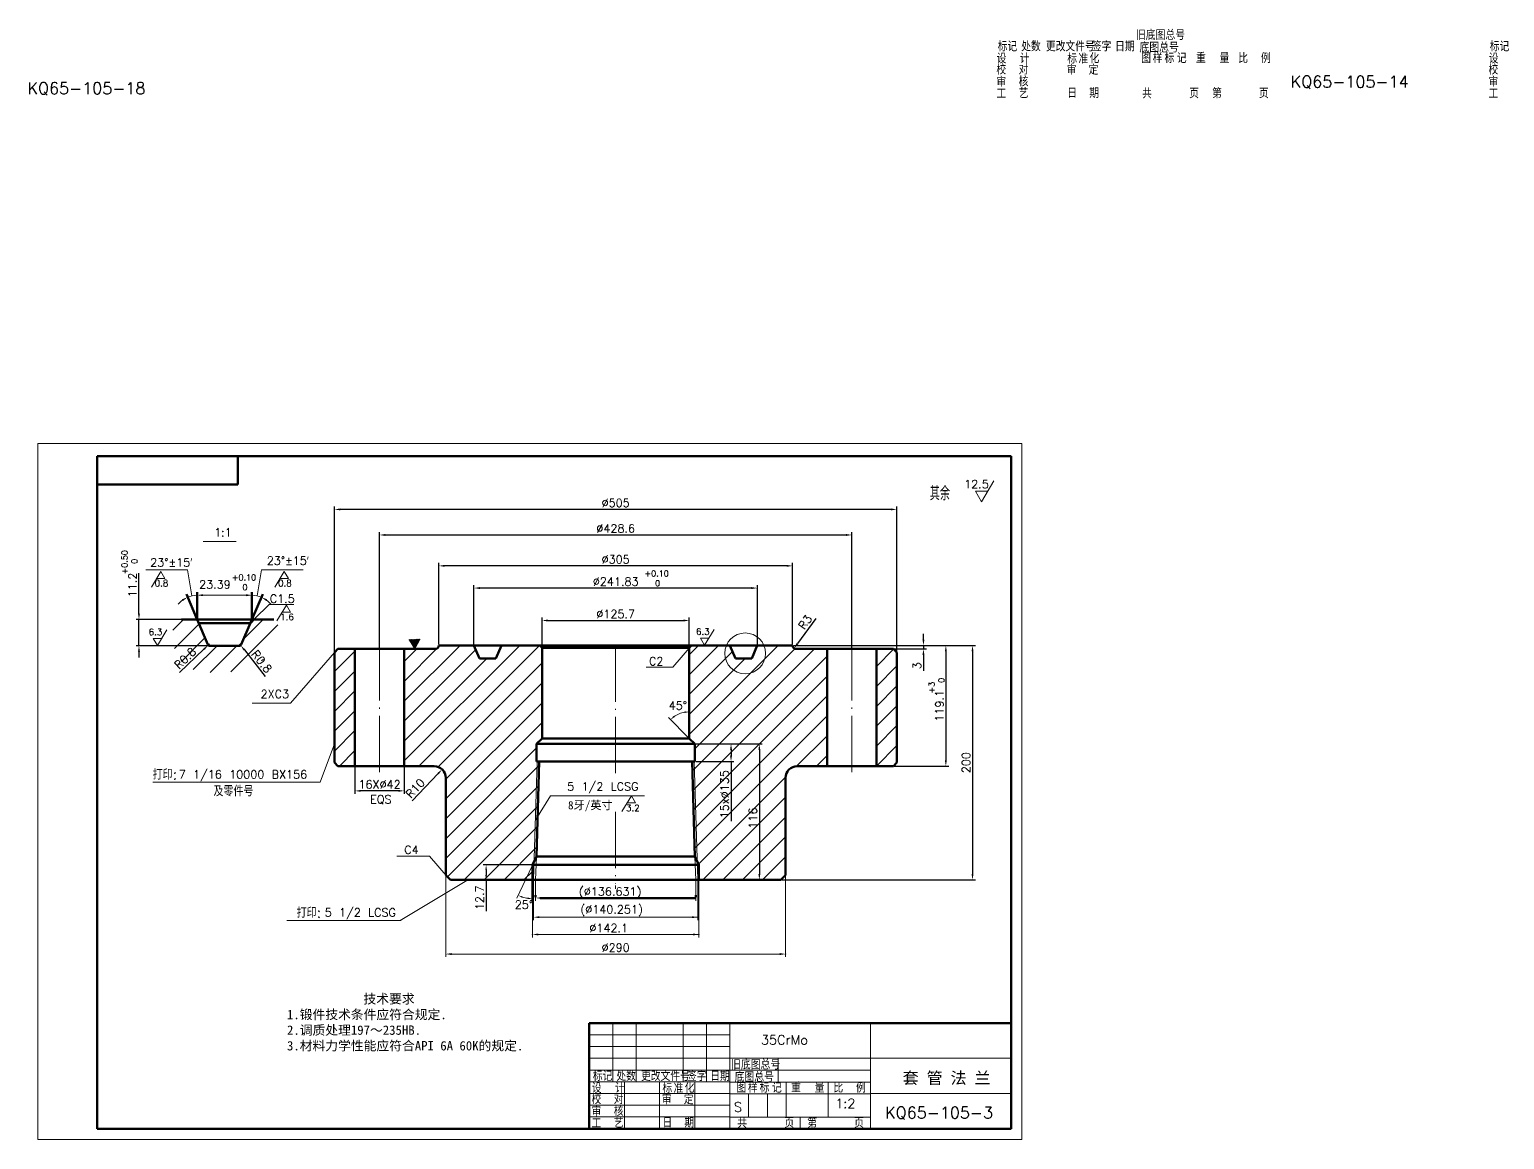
# Model space of a CAD drawing. Header units: millimetres. Extents: x 1188 to 14709, y -1491 to 2629.
# Drawn here: x 2234 to 2863, y 580 to 1053 of the extents above; entities that cross this region are included whole.
import ezdxf
from ezdxf.enums import TextEntityAlignment as Align

# ---------------------------------------------------------------- set-up
doc = ezdxf.new("R2010")
doc.units = ezdxf.units.MM
doc.linetypes.add('ACAD_ISO04W100', pattern=[30.5, 24, -3, 0.5, -3])
doc.layers.get('0').update_dxf_attribs({"lineweight": 50})
doc.layers.get('DEFPOINTS').update_dxf_attribs({"lineweight": 50})
for name, color, linetype, lineweight in [('1', 3, 'Continuous', 15), ('2', 1, 'ACAD_ISO04W100', 15), ('尺寸线', 3, 'Continuous', 15)]:
    doc.layers.add(name, color=color, linetype=linetype, lineweight=lineweight)
doc.styles.add('GB2312', font='')
doc.styles.add('HZ', font='txt', dxfattribs={"width": 0.8, "bigfont": 'hztxt'})
doc.styles.add('HZTXT', font='txt', dxfattribs={"bigfont": 'HZTXT'})
doc.styles.get("Standard").update_dxf_attribs({"font": 'txt', "bigfont": 'gbcbig.shx'})
doc.styles.get('GB2312').set_extended_font_data('FangSong_GB2312')
doc.dimstyles.get("Standard").update_dxf_attribs({"dimtxt": 0.18, "dimasz": 0.18, "dimexe": 0.18, "dimexo": 0.0625, "dimgap": 0.09, "dimtad": 0, "dimtih": 1, "dimtoh": 1, "dimdec": 4, "dimzin": 0, "dimdsep": 46, "dimtxsty": 'Standard', "dimcen": 0.09, "dimadec": 0, "dimazin": 0, "dimtfac": 1, "dimtdec": 4, "dimtofl": 0, "dimtmove": 0, "dimatfit": 3, "dimfxl": 0, "dimtolj": 1, "dimtzin": 0, "dimarcsym": 0})

# ---------------------------------------------------------------- blocks, each defined once
blk = doc.blocks.new('*U43')
at = {"layer": 'DEFPOINTS', "color": 0, "lineweight": 50}
for p in [(2517.75, 748.37), (2518.16, 690.37), (2545.32, 690.37)]:
    blk.add_point(p, dxfattribs=at)
at = {"layer": '尺寸线', "color": 3, "lineweight": -2}
for p, q in [((2518.15, 748.37), (2546.57, 748.37)), ((2545.32, 745.87), (2545.32, 692.87)), ((2518.56, 690.37), (2546.57, 690.37))]:
    blk.add_line(p, q, dxfattribs=at)
at = {"layer": '尺寸线', "color": 3, "lineweight": 50}
for points in [[(2544.9, 745.87), (2545.73, 745.87), (2545.32, 748.37)], [(2544.9, 692.87), (2545.73, 692.87), (2545.32, 690.37)]]:
    blk.add_solid(points, dxfattribs=at)
at = {"layer": '尺寸线', "color": 3, "insert": (2542.57, 716.7), "char_height": 3.5, "width": 0.000000001, "attachment_point": 5, "rotation": 90}
blk.add_mtext('\\A1;116', dxfattribs=at)
blk = doc.blocks.new('*U44')
at = {"layer": '1', "color": 3, "lineweight": -2}
for p, q in [((2625.32, 790.37), (2637.54, 790.37)), ((2636.29, 787.87), (2636.29, 692.87)), ((2554.9, 690.37), (2637.54, 690.37))]:
    blk.add_line(p, q, dxfattribs=at)
at = {"layer": '1', "color": 3}
for points in [[(2635.87, 787.87), (2636.71, 787.87), (2636.29, 790.37)], [(2635.87, 692.87), (2636.71, 692.87), (2636.29, 690.37)]]:
    blk.add_solid(points, dxfattribs=at)
at = {"layer": 'DEFPOINTS', "color": 0}
for p in [(2624.92, 790.37), (2554.5, 690.37), (2636.29, 690.37)]:
    blk.add_point(p, dxfattribs=at)
at = {"layer": '1', "color": 3, "insert": (2633.54, 740.37), "char_height": 3.5, "width": 0.000000001, "attachment_point": 5, "rotation": 90}
blk.add_mtext('\\A1;200', dxfattribs=at)
blk = doc.blocks.new('*U2')
at = {"layer": '1', "color": 3, "lineweight": -2}
for p, q in [((2448.07, 696.72), (2427.46, 696.72)), ((2428.71, 694.72), (2428.71, 692.37)), ((2448.07, 690.37), (2427.46, 690.37)), ((2428.71, 690.37), (2428.71, 677.04))]:
    blk.add_line(p, q, dxfattribs=at)
at = {"layer": '1', "color": 3}
for points in [[(2428.38, 694.72), (2429.05, 694.72), (2428.71, 696.72)], [(2428.38, 692.37), (2429.05, 692.37), (2428.71, 690.37)]]:
    blk.add_solid(points, dxfattribs=at)
at = {"layer": 'DEFPOINTS', "color": 0}
for p in [(2448.47, 696.72), (2428.71, 690.37), (2448.47, 690.37)]:
    blk.add_point(p, dxfattribs=at)
at = {"layer": '1', "color": 3, "insert": (2425.96, 682.71), "char_height": 3.5, "width": 0.000000001, "attachment_point": 5, "rotation": 90}
blk.add_mtext('\\A1;12.7', dxfattribs=at)
blk = doc.blocks.new('*U3')
at = {"layer": '1', "color": 3, "lineweight": -2}
for p, q in [((2364, 787.77), (2364, 849.69)), ((2601.5, 848.44), (2366.5, 848.44)), ((2604, 787.77), (2604, 849.69))]:
    blk.add_line(p, q, dxfattribs=at)
at = {"layer": '1', "color": 3}
for points in [[(2366.5, 848.85), (2366.5, 848.02), (2364, 848.44)], [(2601.5, 848.85), (2601.5, 848.02), (2604, 848.44)]]:
    blk.add_solid(points, dxfattribs=at)
at = {"layer": 'DEFPOINTS', "color": 0}
for p in [(2364, 848.44), (2364, 787.37), (2604, 787.37)]:
    blk.add_point(p, dxfattribs=at)
at = {"layer": '1', "color": 3, "insert": (2484, 851.19), "char_height": 3.5, "width": 0.000000001, "attachment_point": 5}
blk.add_mtext('\\A1;%%C505', dxfattribs=at)
blk = doc.blocks.new('*U4')
at = {"layer": '1', "color": 3, "lineweight": -2}
for p, q in [((2408.5, 790.77), (2408.5, 825.59)), ((2559.5, 790.77), (2559.5, 825.59)), ((2557, 824.34), (2411, 824.34))]:
    blk.add_line(p, q, dxfattribs=at)
at = {"layer": '1', "color": 3}
for points in [[(2411, 824.76), (2411, 823.93), (2408.5, 824.34)], [(2557, 824.76), (2557, 823.93), (2559.5, 824.34)]]:
    blk.add_solid(points, dxfattribs=at)
at = {"layer": 'DEFPOINTS', "color": 0}
for p in [(2408.5, 824.34), (2408.5, 790.37), (2559.5, 790.37)]:
    blk.add_point(p, dxfattribs=at)
at = {"layer": '1', "color": 3, "insert": (2484, 827.09), "char_height": 3.5, "width": 0.000000001, "attachment_point": 5}
blk.add_mtext('\\A1;%%C305', dxfattribs=at)
blk = doc.blocks.new('*U5')
at = {"layer": '1', "color": 3, "lineweight": -2}
for p, q in [((2423.54, 790.77), (2423.54, 816.12)), ((2541.96, 814.87), (2426.04, 814.87)), ((2544.46, 790.77), (2544.46, 816.12))]:
    blk.add_line(p, q, dxfattribs=at)
at = {"layer": '1', "color": 3}
for points in [[(2426.04, 815.29), (2426.04, 814.45), (2423.54, 814.87)], [(2541.96, 815.29), (2541.96, 814.45), (2544.46, 814.87)]]:
    blk.add_solid(points, dxfattribs=at)
at = {"layer": 'DEFPOINTS', "color": 0}
for p in [(2423.54, 814.87), (2423.54, 790.37), (2544.46, 790.37)]:
    blk.add_point(p, dxfattribs=at)
at = {"layer": '1', "color": 3, "insert": (2484, 817.62), "char_height": 3.5, "width": 0.000000001, "attachment_point": 5}
blk.add_mtext('\\A1;%%c241.83', dxfattribs=at)
blk = doc.blocks.new('*U6')
at = {"layer": '1', "color": 3, "lineweight": -2}
for p, q in [((2383.25, 789.27), (2383.25, 838.78)), ((2385.75, 837.53), (2582.25, 837.53)), ((2584.75, 789.27), (2584.75, 838.78))]:
    blk.add_line(p, q, dxfattribs=at)
at = {"layer": '1', "color": 3}
for points in [[(2385.75, 837.94), (2385.75, 837.11), (2383.25, 837.53)], [(2582.25, 837.94), (2582.25, 837.11), (2584.75, 837.53)]]:
    blk.add_solid(points, dxfattribs=at)
at = {"layer": 'DEFPOINTS', "color": 0}
for p in [(2584.75, 837.53), (2383.25, 788.87), (2584.75, 788.87)]:
    blk.add_point(p, dxfattribs=at)
at = {"layer": '1', "color": 3, "insert": (2484, 840.28), "char_height": 3.5, "width": 0.000000001, "attachment_point": 5}
blk.add_mtext('\\A1;%%C428.6', dxfattribs=at)
blk = doc.blocks.new('*U7')
at = {"layer": '1', "color": 3, "lineweight": -2}
for p, q in [((2280.56, 803.94), (2280.56, 821.27)), ((2299.22, 801.44), (2279.31, 801.44)), ((2280.56, 790.24), (2280.56, 801.44)), ((2310.28, 790.24), (2279.31, 790.24)), ((2280.56, 787.74), (2280.56, 785.24))]:
    blk.add_line(p, q, dxfattribs=at)
at = {"layer": '1', "color": 3}
for points in [[(2280.15, 803.94), (2280.98, 803.94), (2280.56, 801.44)], [(2280.15, 787.74), (2280.98, 787.74), (2280.56, 790.24)]]:
    blk.add_solid(points, dxfattribs=at)
at = {"layer": 'DEFPOINTS', "color": 0}
for p in [(2299.62, 801.44), (2280.56, 790.24), (2310.68, 790.24)]:
    blk.add_point(p, dxfattribs=at)
at = {"layer": '1', "color": 3, "insert": (2277.81, 816.19), "char_height": 3.5, "width": 0.000000001, "attachment_point": 5, "rotation": 90}
blk.add_mtext('\\A1;11.2', dxfattribs=at)
blk = doc.blocks.new('*U8')
at = {"layer": '1', "color": 3, "lineweight": -2}
for p, q in [((2615.35, 792.87), (2615.35, 795.37)), ((2559.9, 790.37), (2616.6, 790.37)), ((2602.9, 788.87), (2616.6, 788.87)), ((2615.35, 790.37), (2615.35, 788.87)), ((2615.35, 786.37), (2615.35, 779.54))]:
    blk.add_line(p, q, dxfattribs=at)
at = {"layer": '1', "color": 3}
for points in [[(2614.93, 792.87), (2615.77, 792.87), (2615.35, 790.37)], [(2614.93, 786.37), (2615.77, 786.37), (2615.35, 788.87)]]:
    blk.add_solid(points, dxfattribs=at)
at = {"layer": 'DEFPOINTS', "color": 0}
for p in [(2559.5, 790.37), (2602.5, 788.87), (2615.35, 788.87)]:
    blk.add_point(p, dxfattribs=at)
at = {"layer": '1', "color": 3, "insert": (2612.6, 781.71), "char_height": 3.5, "width": 0.000000001, "attachment_point": 5, "rotation": 90}
blk.add_mtext('\\A1;3', dxfattribs=at)
blk = doc.blocks.new('*U9')
at = {"layer": '1', "color": 3, "lineweight": -2}
blk.add_line((2569.43, 801.83), (2561.59, 791.18), dxfattribs=at)
at = {"layer": '1', "color": 3}
blk.add_solid([(2561.26, 791.42), (2561.93, 790.93), (2560.11, 789.16)], dxfattribs=at)
at = {"layer": 'DEFPOINTS', "color": 0}
for p in [(2560.11, 789.16), (2561, 790.37)]:
    blk.add_point(p, dxfattribs=at)
at = {"layer": '1', "color": 3, "insert": (2564.89, 800.31), "char_height": 3.5, "width": 0.000000001, "attachment_point": 5, "rotation": 53.67826}
blk.add_mtext('\\A1;R3', dxfattribs=at)
blk = doc.blocks.new('*U10')
at = {"layer": '1', "color": 3, "lineweight": -2}
blk.add_line((2397.17, 724.06), (2408.22, 735.68), dxfattribs=at)
at = {"layer": '1', "color": 3}
blk.add_solid([(2407.92, 735.97), (2408.52, 735.4), (2409.94, 737.5)], dxfattribs=at)
at = {"layer": 'DEFPOINTS', "color": 0}
for p in [(2409.94, 737.5), (2406.5, 733.87)]:
    blk.add_point(p, dxfattribs=at)
at = {"layer": '1', "color": 3, "insert": (2398.48, 729.43), "char_height": 3.5, "width": 0.000000001, "attachment_point": 5, "rotation": 46.4477}
blk.add_mtext('\\A1;R10', dxfattribs=at)
blk = doc.blocks.new('*U11')
at = {"layer": '1', "color": 3, "lineweight": -2}
for p, q in [((2372.75, 738.47), (2372.75, 727.08)), ((2393.75, 738.47), (2393.75, 727.08)), ((2391.25, 728.33), (2375.25, 728.33))]:
    blk.add_line(p, q, dxfattribs=at)
at = {"layer": '1', "color": 3}
for points in [[(2375.25, 728.75), (2375.25, 727.91), (2372.75, 728.33)], [(2391.25, 728.75), (2391.25, 727.91), (2393.75, 728.33)]]:
    blk.add_solid(points, dxfattribs=at)
at = {"layer": 'DEFPOINTS', "color": 0}
for p in [(2372.75, 738.87), (2393.75, 738.87), (2372.75, 728.33)]:
    blk.add_point(p, dxfattribs=at)
at = {"layer": '1', "color": 3, "insert": (2383.25, 731.08), "char_height": 3.5, "width": 0.000000001, "attachment_point": 5}
blk.add_mtext('\\A1;16X%%C42', dxfattribs=at)
blk = doc.blocks.new('*U13')
at = {"layer": 'DEFPOINTS', "color": 0, "lineweight": 50}
for p in [(2517.75, 748.37), (2517.75, 740.87), (2533.23, 740.87)]:
    blk.add_point(p, dxfattribs=at)
at = {"layer": '尺寸线', "color": 3, "lineweight": -2}
for p, q in [((2518.15, 748.37), (2534.48, 748.37)), ((2533.23, 745.87), (2533.23, 743.37)), ((2518.15, 740.87), (2534.48, 740.87)), ((2533.23, 740.87), (2533.23, 715.37))]:
    blk.add_line(p, q, dxfattribs=at)
at = {"layer": '尺寸线', "color": 3, "lineweight": 50}
for points in [[(2532.82, 745.87), (2533.65, 745.87), (2533.23, 748.37)], [(2532.82, 743.37), (2533.65, 743.37), (2533.23, 740.87)]]:
    blk.add_solid(points, dxfattribs=at)
at = {"layer": '尺寸线', "color": 3, "insert": (2530.48, 726.87), "char_height": 3.5, "width": 0.000000001, "attachment_point": 5, "rotation": 90}
blk.add_mtext('\\A1;15x%%c135', dxfattribs=at)
blk = doc.blocks.new('*U14')
at = {"layer": '1', "color": 3, "lineweight": -2}
for p, q in [((2308.3, 788.76), (2297.88, 778.79)), ((2310.68, 791.04), (2310.1, 790.49))]:
    blk.add_line(p, q, dxfattribs=at)
at = {"layer": '1', "color": 3}
blk.add_solid([(2308.01, 789.06), (2308.59, 788.46), (2310.1, 790.49)], dxfattribs=at)
at = {"layer": 'DEFPOINTS', "color": 0}
for p in [(2310.1, 790.49), (2310.68, 791.04)]:
    blk.add_point(p, dxfattribs=at)
at = {"layer": '1', "color": 3, "insert": (2300.29, 784.9), "char_height": 3.5, "width": 0.000000001, "attachment_point": 5, "rotation": 43.74644}
blk.add_mtext('\\A1;R0.8', dxfattribs=at)
blk = doc.blocks.new('*U15')
at = {"layer": '1', "color": 3, "lineweight": -2}
for p, q in [((2323.51, 791.04), (2324, 790.41)), ((2325.55, 788.45), (2334.49, 777.14))]:
    blk.add_line(p, q, dxfattribs=at)
at = {"layer": '1', "color": 3}
blk.add_solid([(2325.88, 788.71), (2325.23, 788.19), (2324, 790.41)], dxfattribs=at)
at = {"layer": 'DEFPOINTS', "color": 0}
for p in [(2323.51, 791.04), (2324, 790.41)]:
    blk.add_point(p, dxfattribs=at)
at = {"layer": '1', "color": 3, "insert": (2332.96, 783.52), "char_height": 3.5, "width": 0.000000001, "attachment_point": 5, "rotation": 308.3324}
blk.add_mtext('\\A1;R0.8', dxfattribs=at)
blk = doc.blocks.new('*U16')
at = {"layer": 'DEFPOINTS', "color": 0, "lineweight": 50}
for p in [(2515.42, 801.04), (2452.57, 789.37), (2515.42, 789.37)]:
    blk.add_point(p, dxfattribs=at)
at = {"layer": '尺寸线', "color": 3, "lineweight": -2}
for p, q in [((2452.57, 789.77), (2452.57, 802.29)), ((2455.07, 801.04), (2512.92, 801.04)), ((2515.42, 789.77), (2515.42, 802.29))]:
    blk.add_line(p, q, dxfattribs=at)
at = {"layer": '尺寸线', "color": 3, "lineweight": 50}
for points in [[(2455.07, 801.46), (2455.07, 800.62), (2452.57, 801.04)], [(2512.92, 801.46), (2512.92, 800.62), (2515.42, 801.04)]]:
    blk.add_solid(points, dxfattribs=at)
at = {"layer": '尺寸线', "color": 3, "insert": (2484, 803.79), "char_height": 3.5, "width": 0.000000001, "attachment_point": 5}
blk.add_mtext('\\A1;%%C125.7', dxfattribs=at)
blk = doc.blocks.new('*U17')
at = {"layer": '1', "color": 3, "lineweight": -2}
for p, q in [((2604.4, 790.37), (2626.17, 790.37)), ((2624.92, 787.87), (2624.92, 741.37)), ((2602.9, 738.87), (2626.17, 738.87))]:
    blk.add_line(p, q, dxfattribs=at)
at = {"layer": '1', "color": 3}
for points in [[(2624.51, 787.87), (2625.34, 787.87), (2624.92, 790.37)], [(2624.51, 741.37), (2625.34, 741.37), (2624.92, 738.87)]]:
    blk.add_solid(points, dxfattribs=at)
at = {"layer": 'DEFPOINTS', "color": 0}
for p in [(2604, 790.37), (2602.5, 738.87), (2624.92, 738.87)]:
    blk.add_point(p, dxfattribs=at)
at = {"layer": '1', "color": 3, "insert": (2622.17, 764.62), "char_height": 3.5, "width": 0.000000001, "attachment_point": 5, "rotation": 90}
blk.add_mtext('\\A1;119.1', dxfattribs=at)

msp = doc.modelspace()

# ---------------------------------------------------------------- hatches: boundary and pattern name
at = {"layer": '1'}
h = msp.add_hatch(dxfattribs=at)
h.set_pattern_fill('_U', color=256, scale=6, angle=45, style=0, pattern_type=0)
h.set_pattern_definition([(45, (654.8295, 641.573), (-4.24264, 4.24264), [])])
edge = h.paths.add_edge_path()
edge.add_line((2305.39894, 801.4415), (2298.78715, 801.4415))
edge.add_spline(control_points=[(2298.78715, 801.4415), (2296.4447, 801.38534), (2295.28471, 799.20102), (2295.00663, 796.32584)], knot_values=[0.189290148, 0.189290148, 0.189290148, 0.189290148, 7.405373672, 7.405373672, 7.405373672, 7.405373672], degree=3, periodic=0)
edge.add_spline(control_points=[(2295.00663, 796.32584), (2294.69387, 793.09214), (2297.23001, 780.11546), (2312.55607, 778.01237), (2328.56306, 779.98688), (2336.46853, 786.0456), (2340.37731, 799.45242), (2339.67258, 801.22431)], knot_values=[7.405373672, 7.405373672, 7.405373672, 7.405373672, 15.521268431, 33.04505548, 49.200318153, 60.737387124, 69.646636912, 69.646636912, 69.646636912, 69.646636912], degree=3, periodic=0)
edge.add_spline(control_points=[(2339.67258, 801.22431), (2339.44112, 801.80625), (2338.94994, 801.94918), (2338.11713, 801.4415)], knot_values=[69.646636912, 69.646636912, 69.646636912, 69.646636912, 72.572694409, 72.572694409, 72.572694409, 72.572694409], degree=3, periodic=0)
edge.add_line((2338.11713, 801.4415), (2329.65222, 801.4415))
edge.add_line((2329.65222, 801.4415), (2328.15222, 799.9415))
edge.add_line((2328.15222, 799.9415), (2324.24171, 790.72891))
edge.add_arc((2323.50531, 791.0415), 0.8, 270, 337, ccw=False)
edge.add_line((2323.50531, 790.2415), (2310.68256, 790.2415))
edge.add_arc((2310.68256, 791.0415), 0.8, 203, 270, ccw=False)
edge.add_line((2309.94616, 790.72891), (2305.39894, 801.4415))
h.paths.add_polyline_path([(2331.39642, 789.72747), (2338.63235, 780.57584), (2334.51412, 777.31967), (2327.27818, 786.4713)], flags=24)
h.paths.add_polyline_path([(2294.25758, 782.76036), (2302.68566, 790.82749), (2306.31587, 787.03485), (2297.88779, 778.96772)], flags=25)
h = msp.add_hatch(dxfattribs=at)
h.set_pattern_fill('_U', color=256, scale=6, angle=45, style=0, pattern_type=0)
h.set_pattern_definition([(45, (6403.293, -162.351), (-4.242641, 4.242641), [])])
h.paths.add_polyline_path([(2372.74985, 788.87184), (2365.49985, 788.87184), (2363.99985, 787.37184), (2363.99985, 740.37184), (2365.49985, 738.87184), (2372.74985, 738.87184)])
h.paths.add_polyline_path([(2452.57485, 789.37184), (2451.57485, 790.37184), (2435.23735, 790.37184), (2432.86029, 784.77184), (2425.91941, 784.77184), (2423.54235, 790.37184), (2408.49985, 790.37184, -0.414213562), (2406.99985, 788.87184), (2393.74985, 788.87184), (2393.74985, 738.87184), (2406.49985, 738.87184, -0.414213562), (2411.49985, 733.87184), (2411.49985, 692.37184), (2413.49985, 690.37184), (2448.47485, 690.37184), (2448.47485, 696.72184), (2449.18272, 698.23988), (2450.51497, 740.87184), (2450.24985, 740.87184), (2450.24985, 748.37184), (2452.57485, 750.69684)])
h.paths.add_polyline_path([(2574.24985, 788.87184), (2560.99985, 788.87184, -0.414213562), (2559.49985, 790.37184), (2547.3126, 790.37184, -0.099310448), (2547.98703, 787.0098, -1.000000172), (2530.5526, 787.0098, -0.099310448), (2531.22702, 790.37184), (2516.42485, 790.37184), (2515.42485, 789.22034), (2515.42485, 750.69684), (2517.74985, 748.37184), (2517.74985, 740.87184), (2517.48473, 740.87184), (2518.81698, 698.23988), (2519.52485, 696.72184), (2519.52485, 690.37184), (2554.49985, 690.37184), (2556.49985, 692.37184), (2556.49985, 733.87184, -0.414213562), (2561.49985, 738.87184), (2574.24985, 738.87184)])
h.paths.add_polyline_path([(2603.99985, 787.37184), (2602.49985, 788.87184), (2595.24985, 788.87184), (2595.24985, 738.87184), (2602.49985, 738.87184), (2603.99985, 740.37184)])
h.paths.add_polyline_path([(2547.98703, 787.0098, 0.099310448), (2547.3126, 790.37184), (2544.45735, 790.37184), (2542.08029, 784.77184), (2535.13941, 784.77184), (2532.76235, 790.37184), (2531.22702, 790.37184, 0.099310448), (2530.5526, 787.0098, 1.000000172)])
h.paths.add_polyline_path([(2451.41997, 740.87184), (2450.51497, 740.87184), (2449.18272, 698.23988), (2450.15273, 700.32007)], flags=17)
h.paths.add_polyline_path([(2517.48473, 740.87184), (2516.57973, 740.87184), (2517.84697, 700.32007), (2518.81698, 698.23988)], flags=16)
h.paths.add_polyline_path([(2527.85813, 715.49684), (2527.85813, 738.24684), (2533.10813, 738.24684), (2533.10813, 715.49684)], flags=24)
h.paths.add_polyline_path([(2539.94222, 712.32582), (2539.94222, 721.07582), (2545.19222, 721.07582), (2545.19222, 712.32582)], flags=24)
h = msp.add_hatch(dxfattribs=at)
h.set_pattern_fill('_U', color=256, scale=0.08, angle=196.51105578, style=0, pattern_type=0)
h.set_pattern_definition([(196.511056, (4375.66061, 726.11277), (0.0227360282, -0.076701193), [])])
h.paths.add_polyline_path([(2395.74887, 792.90555), (2398.25766, 788.81336), (2400.54721, 793.03212)])

# ---------------------------------------------------------------- linework, layer by layer
for p, q in [((2652.78688, 871.12845), (2262.78688, 871.12845)), ((2262.78688, 871.12845), (2262.78688, 584.12845)), ((2322.78688, 859.12845), (2322.78688, 871.12845)), ((2652.78688, 584.12845), (2652.78688, 871.12845)), ((2262.78688, 859.12845), (2322.78688, 859.12845)), ((2338.11713, 801.4415), (2298.78715, 801.4415)), ((2305.39894, 801.4415), (2309.94616, 790.72891)), ((2305.39894, 801.4415), (2309.94616, 790.72891)), ((2328.15222, 799.9415), (2306.03565, 799.9415)), ((2328.19703, 800.04705), (2324.24171, 790.72891)), ((2328.15222, 799.9415), (2329.91376, 801.70303)), ((2328.78894, 801.4415), (2328.19703, 800.04705)), ((2323.50531, 790.2415), (2310.68256, 790.2415)), ((2323.50531, 790.2415), (2310.68256, 790.2415)), ((2365.49985, 788.87184), (2363.99985, 787.37184)), ((2363.99985, 787.37184), (2363.99985, 740.37184)), ((2365.49985, 788.87184), (2406.99985, 788.87184)), ((2372.74985, 788.87184), (2372.74985, 738.87184)), ((2393.74985, 788.87184), (2393.74985, 738.87184)), ((2408.49985, 790.37184), (2483.99985, 790.37184)), ((2408.49985, 790.37184), (2438.24985, 790.37184)), ((2408.49985, 790.37184), (2408.49985, 790.37184)), ((2423.54235, 790.37184), (2425.91941, 784.77184)), ((2423.54235, 790.37184), (2425.91941, 784.77184)), ((2435.23735, 790.37184), (2432.86029, 784.77184)), ((2435.23735, 790.37184), (2432.86029, 784.77184)), ((2452.57485, 789.37184), (2451.57485, 790.37184)), ((2452.57485, 789.37184), (2451.57485, 790.37184)), ((2452.57485, 789.37184), (2452.57485, 750.69684)), ((2452.57485, 789.37184), (2483.99985, 789.37184)), ((2559.49985, 790.37184), (2483.99985, 790.37184)), ((2515.42485, 789.37184), (2483.99985, 789.37184)), ((2515.42485, 789.37184), (2516.42485, 790.37184)), ((2515.42485, 789.37184), (2515.42485, 750.69684)), ((2559.49985, 790.37184), (2529.74985, 790.37184)), ((2532.76235, 790.37184), (2535.13941, 784.77184)), ((2532.76235, 790.37184), (2535.13941, 784.77184)), ((2544.45735, 790.37184), (2542.08029, 784.77184)), ((2544.45735, 790.37184), (2542.08029, 784.77184)), ((2559.49985, 790.37184), (2559.49985, 790.37184)), ((2602.49985, 788.87184), (2560.99985, 788.87184)), ((2574.24985, 788.87184), (2574.24985, 738.87184)), ((2595.24985, 788.87184), (2595.24985, 738.87184)), ((2602.49985, 788.87184), (2603.99985, 787.37184)), ((2603.99985, 787.37184), (2603.99985, 740.37184)), ((2425.91941, 784.77184), (2432.86029, 784.77184)), ((2425.91941, 784.77184), (2432.86029, 784.77184)), ((2542.08029, 784.77184), (2535.13941, 784.77184)), ((2542.08029, 784.77184), (2535.13941, 784.77184)), ((2452.57485, 750.69684), (2450.24985, 748.37184)), ((2515.42485, 750.69684), (2452.57485, 750.69684)), ((2517.74985, 748.37184), (2515.42485, 750.69684)), ((2483.99985, 748.37184), (2450.24985, 748.37184)), ((2450.24985, 748.37184), (2450.24985, 740.87184)), ((2483.99985, 748.37184), (2517.74985, 748.37184)), ((2517.74985, 748.37184), (2517.74985, 740.87184)), ((2365.49985, 738.87184), (2363.99985, 740.37184)), ((2365.49985, 738.87184), (2406.49985, 738.87184)), ((2451.41997, 740.87184), (2450.15273, 700.32007)), ((2483.99985, 740.87184), (2450.24985, 740.87184)), ((2483.99985, 740.87184), (2517.74985, 740.87184)), ((2516.57973, 740.87184), (2517.84697, 700.32007)), ((2602.49985, 738.87184), (2561.49985, 738.87184)), ((2602.49985, 738.87184), (2603.99985, 740.37184)), ((2411.49985, 733.87184), (2411.49985, 692.37184)), ((2556.49985, 733.87184), (2556.49985, 692.37184)), ((2448.47485, 696.72184), (2450.15273, 700.32007)), ((2450.15273, 700.32007), (2483.99985, 700.32007)), ((2517.84697, 700.32007), (2483.99985, 700.32007)), ((2519.52485, 696.72184), (2517.84697, 700.32007)), ((2448.47485, 696.72184), (2483.99985, 696.72184)), ((2448.47485, 696.72184), (2448.47485, 690.37184)), ((2519.52485, 696.72184), (2483.99985, 696.72184)), ((2519.52485, 696.72184), (2519.52485, 690.37184)), ((2411.49985, 692.37184), (2413.49985, 690.37184)), ((2483.99985, 690.37184), (2413.49985, 690.37184)), ((2483.99985, 690.37184), (2554.49985, 690.37184)), ((2556.49985, 692.37184), (2554.49985, 690.37184)), ((2472.75509, 629.20397), (2472.75509, 584.09039)), ((2472.75509, 629.20397), (2652.79534, 629.20397)), ((2262.78688, 584.12845), (2652.78688, 584.12845))]:
    msp.add_line(p, q)
at = {"color": 3, "linetype": 'ByBlock'}
for p, q in [((2305.24264, 801.8097), (2300.81494, 812.24072)), ((2305.39894, 812.22066), (2305.39894, 813.17335)), ((2305.39894, 801.8415), (2305.39894, 813.07066)), ((2328.78894, 801.8415), (2328.78894, 813.07066)), ((2328.94523, 801.8097), (2333.37294, 812.24072)), ((2448.47485, 689.97184), (2448.47485, 681.10287)), ((2449.84185, 683.01547), (2449.84185, 683.86547)), ((2449.84185, 683.01547), (2449.84185, 683.86547)), ((2451.84185, 682.61547), (2518.15785, 682.61547)), ((2518.15785, 683.01547), (2518.15785, 683.86547))]:
    msp.add_line(p, q, dxfattribs=at)
for centre, radius, start, end in [((2310.68256, 791.0415), 0.8, 203, 270), ((2323.50531, 791.0415), 0.8, 270, 337), ((2406.99985, 790.37184), 1.5, 270, 0), ((2560.99985, 790.37184), 1.5, 180, 270), ((2406.49985, 733.87184), 5, 0, 90), ((2561.49985, 733.87184), 5, 90, 180)]:
    msp.add_arc(centre, radius, start, end)
for points in [[(2307.89894, 812.23732), (2307.89894, 811.40399), (2305.39894, 811.82066)], [(2326.28894, 812.23732), (2326.28894, 811.40399), (2328.78894, 811.82066)], [(2298.92762, 810.0729), (2299.34238, 809.35012), (2301.30335, 810.9558)], [(2335.26025, 810.0729), (2334.84549, 809.35012), (2332.88452, 810.9558)], [(2513.40329, 762.2318), (2513.46188, 761.56771), (2515.42485, 762.07552)], [(2509.12601, 759.77174), (2508.69786, 760.28275), (2507.3789, 758.74279)], [(2444.1498, 682.67092), (2444.38881, 683.29327), (2442.40226, 683.69913)], [(2446.5029, 682.82459), (2446.4565, 682.15954), (2448.47485, 682.35287)], [(2452.34185, 683.03214), (2452.34185, 682.19881), (2449.84185, 682.61547)], [(2451.84185, 682.94881), (2451.84185, 682.28214), (2449.84185, 682.61547)], [(2451.84185, 682.94881), (2451.84185, 682.28214), (2449.84185, 682.61547)], [(2515.65785, 683.03214), (2515.65785, 682.19881), (2518.15785, 682.61547)]]:
    msp.add_solid(points, dxfattribs=at)
at = {"layer": '1'}
for p, q in [((2237.37707, 876.56803), (2237.37707, 579.56803)), ((2237.37707, 876.56803), (2657.37707, 876.56803)), ((2657.37707, 579.56803), (2657.37707, 876.56803)), ((2637.54834, 856.21479), (2642.72499, 856.21041)), ((2640.13287, 851.72692), (2637.54834, 856.21479)), ((2645.31711, 860.6939), (2640.13287, 851.72692)), ((2308.02274, 834.70137), (2322.07885, 834.70137)), ((2283.51011, 822.61344), (2301.34817, 822.61344)), ((2289.88958, 821.97421), (2285.88931, 815.28634)), ((2288.18283, 818.95259), (2291.653, 818.98531)), ((2291.653, 818.98531), (2289.88958, 821.97421)), ((2301.34817, 822.61344), (2303.17771, 811.55022)), ((2332.8397, 822.61344), (2331.01016, 811.55022)), ((2350.67776, 822.61344), (2332.8397, 822.61344)), ((2342.55434, 821.97421), (2338.55407, 815.28634)), ((2340.84759, 818.95259), (2344.31776, 818.98531)), ((2344.31776, 818.98531), (2342.55434, 821.97421)), ((2305.39894, 801.4415), (2305.39894, 811.82066)), ((2329.91376, 801.70303), (2336.106, 807.89527)), ((2336.11484, 807.89527), (2346.67214, 807.89527)), ((2343.45995, 807.55624), (2339.45967, 800.86837)), ((2345.22337, 804.56734), (2343.45995, 807.55624)), ((2341.75319, 804.53462), (2345.22337, 804.56734)), ((2290.1201, 793.32101), (2286.64993, 793.28829)), ((2286.64993, 793.28829), (2288.41334, 790.29939)), ((2288.41334, 790.29939), (2292.41362, 796.98726)), ((2523.68878, 793.49703), (2520.2186, 793.46432)), ((2520.2186, 793.46432), (2521.98202, 790.47542)), ((2521.98202, 790.47542), (2525.98229, 797.16329)), ((2364.99985, 788.52334), (2345.23737, 765.76687)), ((2516.42485, 790.37184), (2508.41433, 781.14774)), ((2508.41433, 781.14774), (2497.06442, 781.14774)), ((2328.8584, 765.76687), (2345.23737, 765.76687)), ((2357.86035, 732.10234), (2363.99985, 748.33348)), ((2450.51497, 740.87184), (2448.93685, 690.37184)), ((2450.51497, 740.87184), (2448.93685, 690.37184)), ((2517.48473, 740.87184), (2519.06285, 690.37184)), ((2357.86035, 732.10234), (2286.41951, 732.10234)), ((2449.98071, 716.0796), (2456.21357, 726.2013)), ((2456.21357, 726.2013), (2496.33763, 726.2013)), ((2490.69826, 726.2013), (2486.69798, 719.51342)), ((2492.46167, 723.21239), (2490.69826, 726.2013)), ((2488.9915, 723.17968), (2492.46167, 723.21239)), ((2404.48933, 700.44444), (2390.60771, 700.44444)), ((2412.49985, 691.22034), (2404.48933, 700.44444)), ((2450.14987, 700.22844), (2449.84185, 690.37184)), ((2450.14987, 700.22844), (2449.84185, 690.37184)), ((2517.84983, 700.22844), (2518.15785, 690.37184)), ((2421.14292, 690.4914), (2391.97945, 672.96269)), ((2343.66515, 672.96269), (2392.40211, 672.96269)), ((2472.75509, 624.2606), (2532.11983, 624.2606)), ((2472.75509, 624.20397), (2532.75509, 624.20397)), ((2482.75509, 629.20397), (2482.75509, 604.20397)), ((2492.75509, 629.20397), (2492.75509, 604.20397)), ((2512.75509, 629.20397), (2512.75509, 604.20397)), ((2522.75509, 629.20397), (2522.75509, 604.20397)), ((2532.75509, 629.20397), (2532.75509, 584.09039)), ((2592.75509, 629.20397), (2592.75509, 584.09039)), ((2472.75509, 619.20397), (2532.75509, 619.20397)), ((2472.75509, 614.20397), (2592.75509, 614.20397)), ((2553.32373, 614.20397), (2553.32373, 604.09039)), ((2592.75509, 614.20397), (2652.75509, 614.20397)), ((2472.75509, 609.20397), (2592.75509, 609.20397)), ((2472.75509, 604.20397), (2532.75509, 604.20397)), ((2472.75509, 604.20397), (2487.75509, 604.20397)), ((2472.75509, 599.20397), (2532.75509, 599.20397)), ((2487.75509, 604.20397), (2487.72547, 584.09039)), ((2502.72547, 584.09039), (2502.72662, 604.20397)), ((2502.72662, 604.20397), (2517.72662, 604.20397)), ((2517.72662, 604.20397), (2517.72662, 584.01661)), ((2532.75509, 604.09039), (2592.75509, 604.09039)), ((2532.75509, 599.09039), (2592.75509, 599.09039)), ((2540.75509, 599.09039), (2540.75509, 589.09039)), ((2548.75509, 599.09039), (2548.75509, 589.09039)), ((2556.75509, 604.09039), (2556.75509, 589.09039)), ((2574.75509, 604.09039), (2574.75509, 589.09039)), ((2592.75509, 599.20397), (2652.75509, 599.20397)), ((2472.75509, 594.20397), (2532.75509, 594.20397)), ((2472.75509, 589.20397), (2532.75509, 589.20397)), ((2532.75509, 589.09039), (2592.75509, 589.09039)), ((2562.75509, 589.09039), (2562.75509, 584.09039)), ((2237.37707, 579.56803), (2657.37707, 579.56803))]:
    msp.add_line(p, q, dxfattribs=at)
msp.add_circle((2539.26981, 787.0098), 8.71721, dxfattribs=at)
at = {"layer": '2'}
for p, q in [((2383.24985, 790.85076), (2383.24985, 735.32755)), ((2483.99985, 790.37184), (2483.99985, 734.44097)), ((2584.74985, 790.85076), (2584.74985, 735.32755)), ((2483.99985, 719.40737), (2483.99985, 688.82174)), ((2483.99985, 687.89807), (2483.99985, 686.46357))]:
    msp.add_line(p, q, dxfattribs=at)
at = {"layer": 'DEFPOINTS', "color": 0, "linetype": 'ByBlock'}
for p in [(2302.62718, 811.41594), (2305.39894, 811.82066), (2328.78894, 811.82066), (2331.5607, 811.41594), (2305.39894, 801.4415), (2305.39894, 801.4415), (2305.39894, 801.4415), (2328.78894, 801.4415), (2309.94616, 790.72891), (2515.42485, 789.37184), (2509.73551, 760.55107), (2515.42485, 750.69684), (2515.42485, 750.69684), (2517.74985, 748.37184), (2450.15273, 700.32007), (2517.84697, 700.32007), (2448.47485, 696.72184), (2448.47485, 696.72184), (2519.52485, 696.72184), (2519.52485, 696.72184), (2411.49985, 692.37184), (2448.47485, 690.37184), (2448.47485, 690.37184), (2448.47485, 690.37184), (2448.47485, 690.37184), (2448.93685, 690.37184), (2448.93685, 690.37184), (2449.71713, 690.65475), (2449.71713, 690.65475), (2449.84185, 690.37184), (2449.84185, 690.37184), (2518.15785, 690.37184), (2518.28257, 690.65475), (2519.06285, 690.37184), (2519.52485, 690.37184), (2519.52485, 690.37184), (2556.49985, 692.37184), (2446.39233, 682.50458), (2449.84185, 682.61547), (2449.84185, 682.61547), (2449.84185, 682.61547), (2518.15785, 682.61547)]:
    msp.add_point(p, dxfattribs=at)
at = {"layer": '尺寸线', "color": 3, "linetype": 'ByBlock'}
for p, q in [((2307.89894, 811.82066), (2326.28894, 811.82066)), ((2515.14201, 750.97968), (2506.49502, 759.62667)), ((2448.3058, 696.35932), (2441.87399, 682.56625)), ((2411.49985, 691.97184), (2411.49985, 657.45088)), ((2448.47485, 689.97184), (2448.47485, 665.80579)), ((2448.93685, 689.97184), (2448.93685, 673.16736)), ((2449.84185, 689.97184), (2449.84185, 681.36547)), ((2518.15785, 689.97184), (2518.15785, 681.36547)), ((2519.06285, 689.97184), (2519.06285, 673.16736)), ((2519.52485, 689.97184), (2519.52485, 665.80579)), ((2556.49985, 691.97184), (2556.49985, 657.45088)), ((2516.15785, 682.61547), (2451.84185, 682.61547)), ((2448.93685, 674.81736), (2448.93685, 675.66736)), ((2450.93685, 674.41736), (2519.06285, 674.41736)), ((2450.93685, 674.41736), (2517.52485, 674.41736)), ((2448.47485, 667.45579), (2448.47485, 668.30579)), ((2448.47485, 667.45579), (2448.47485, 668.30579)), ((2519.52485, 667.45579), (2519.52485, 668.30579)), ((2450.47485, 667.05579), (2519.52485, 667.05579)), ((2450.47485, 667.05579), (2517.52485, 667.05579)), ((2413.99985, 658.70088), (2553.99985, 658.70088))]:
    msp.add_line(p, q, dxfattribs=at)
for centre, radius, start, end in [((2305.39894, 801.30721), 10.48185, 126.69807478, 140.39614957), ((2305.39894, 801.30721), 10.48185, 90, 113), ((2328.78894, 801.30721), 10.48185, 67, 90), ((2328.78894, 801.30721), 10.48185, 39.60385043, 53.30192522), ((2515.42485, 750.69684), 11.37868, 100.08372971, 124.91627029), ((2448.47485, 696.72184), 14.36897, 252.98138452, 262.01861548)]:
    msp.add_arc(centre, radius, start, end, dxfattribs=at)
at = {"layer": '尺寸线', "color": 0, "linetype": 'ByBlock'}
for p in [(2448.93685, 674.41736), (2448.93685, 674.41736), (2519.06285, 674.41736), (2448.47485, 667.05579), (2448.47485, 667.05579), (2519.52485, 667.05579), (2556.49985, 658.70088)]:
    msp.add_point(p, dxfattribs=at)
at = {"layer": '尺寸线', "color": 3, "linetype": 'ByBlock'}
for points in [[(2451.43685, 674.83403), (2451.43685, 674.0007), (2448.93685, 674.41736)], [(2450.93685, 674.7507), (2450.93685, 674.08403), (2448.93685, 674.41736)], [(2450.93685, 674.7507), (2450.93685, 674.08403), (2448.93685, 674.41736)], [(2516.56285, 674.83403), (2516.56285, 674.0007), (2519.06285, 674.41736)], [(2450.97485, 667.47246), (2450.97485, 666.63912), (2448.47485, 667.05579)], [(2450.47485, 667.38912), (2450.47485, 666.72246), (2448.47485, 667.05579)], [(2450.47485, 667.38912), (2450.47485, 666.72246), (2448.47485, 667.05579)], [(2517.02485, 667.47246), (2517.02485, 666.63912), (2519.52485, 667.05579)], [(2413.99985, 659.11755), (2413.99985, 658.28421), (2411.49985, 658.70088)], [(2553.99985, 659.11755), (2553.99985, 658.28421), (2556.49985, 658.70088)]]:
    msp.add_solid(points, dxfattribs=at)

# ---------------------------------------------------------------- texts
at = {"color": 3, "char_height": 5, "width": 36.1292, "attachment_point": 1, "style": 'GB2312'}
for s, insert in [('{\\Ftxt,hztxt|c134;KQ65-105-14}', (2772.05854, 1033.43835)), ('{\\Ftxt,hztxt|c134;KQ65-105-18}', (2232.99624, 1030.64408)), ('{\\Ftxt,hztxt|c134;KQ65-105-3}', (2598.976, 593.50671))]:
    msp.add_mtext(s, dxfattribs=dict(at, insert=insert))
at = {"layer": '1'}
for s, height, style, p in [('旧底图总号', 4, 'HZTXT', (2706.01095, 1048.78674)), ('底图总号', 4, 'HZTXT', (2707.53649, 1043.45005)), ('8牙/英寸', 3.5, 'GB2312', (2463.65247, 720.46392)), ('旧底图总号', 4, 'HZTXT', (2533.23744, 609.42944)), ('底图总号', 4, 'HZTXT', (2534.76298, 604.09275))]:
    msp.add_text(s, height=height, dxfattribs=dict(at, style=style)).set_placement(p)
at = {"layer": '1', "style": 'HZ', "width": 0.8}
for s, p in [('标记', (2647.0388, 1043.91949)), ('处数', (2657.083, 1043.91949)), ('更改文件号', (2667.62082, 1043.91949)), ('签字', (2687.2156, 1043.91949)), ('日期', (2697.13731, 1043.91949)), ('标记', (2857.0388, 1043.91949)), ('设', (2646.60898, 1038.78078)), ('计', (2656.47503, 1038.78078)), ('标', (2676.74305, 1038.69743)), ('准', (2681.49234, 1038.69743)), ('化', (2686.22307, 1038.8444)), ('图', (2708.30632, 1038.92231)), ('样', (2713.20593, 1038.92231)), ('标', (2718.22803, 1038.92231)), ('记', (2723.49511, 1038.92231)), ('重', (2731.65984, 1038.99433)), ('量', (2741.7095, 1038.99433)), ('比', (2749.70802, 1038.92231)), ('例', (2759.38475, 1038.92231)), ('设', (2856.60898, 1038.78078)), ('校', (2646.48649, 1034.03773)), ('审', (2646.48649, 1028.81023)), ('核', (2655.96652, 1028.9572)), ('对', (2655.96652, 1034.03773)), ('审', (2676.48879, 1033.93836)), ('定', (2685.84633, 1033.93836)), ('校', (2856.48649, 1034.03773)), ('审', (2856.48649, 1028.81023)), ('工', (2646.48649, 1023.78925)), ('艺', (2655.96652, 1023.93622)), ('日', (2676.74305, 1024.02735)), ('期', (2686.10059, 1024.02735)), ('共', (2708.67379, 1023.7838)), ('页', (2728.76219, 1023.93078)), ('第', (2738.56141, 1023.93078)), ('页', (2758.52732, 1023.93078)), ('工', (2856.48649, 1023.78925)), ('标记', (2474.26529, 604.56219)), ('处数', (2484.30949, 604.56219)), ('更改文件号', (2494.8473, 604.56219)), ('签字', (2514.44209, 604.56219)), ('日期', (2524.3638, 604.56219)), ('校', (2473.71297, 594.68043)), ('设', (2473.83546, 599.42348)), ('对', (2483.193, 594.68043)), ('计', (2483.70151, 599.42348)), ('审', (2503.71528, 594.58105)), ('标', (2503.96953, 599.34013)), ('准', (2508.71882, 599.34013)), ('定', (2513.07281, 594.58105)), ('化', (2513.44956, 599.4871)), ('图', (2535.5328, 599.56501)), ('样', (2540.43241, 599.56501)), ('标', (2545.45451, 599.56501)), ('记', (2550.72159, 599.56501)), ('重', (2558.88633, 599.63703)), ('量', (2568.93599, 599.63703)), ('比', (2576.93451, 599.56501)), ('例', (2586.61124, 599.56501)), ('审', (2473.71297, 589.45292)), ('核', (2483.193, 589.5999)), ('工', (2473.71297, 584.43195)), ('艺', (2483.193, 584.57892)), ('日', (2503.96953, 584.67005)), ('期', (2513.32707, 584.67005)), ('共', (2535.90027, 584.4265)), ('页', (2555.98867, 584.57348)), ('第', (2565.78789, 584.57348)), ('页', (2585.7538, 584.57348))]:
    msp.add_text(s, height=4, dxfattribs=at).set_placement(p)
at = {"layer": '1'}
for s, height, p in [('12.5', 3.5, (2643.23286, 857.45769)), ('0.8', 2.73, (2293.09886, 815.60891)), ('0.8', 2.73, (2345.76362, 815.60891)), ('1.6', 2.73, (2346.66922, 801.19094))]:
    msp.add_text(s, height=height, dxfattribs=at).set_placement(p, align=Align.RIGHT)
for s, p in [('6.3', (2290.56052, 794.75903)), ('6.3', (2524.1292, 794.93506)), ('3.2', (2494.27137, 719.67121))]:
    msp.add_text(s, height=2.73, rotation=0.54013645, dxfattribs=at).set_placement(p, align=Align.RIGHT)
for s, p in [('打印:', (2286.39675, 733.12957)), ('及零件号', (2312.34633, 726.01969)), ('打印:', (2347.86431, 674.16206))]:
    msp.add_text(s, height=4.5, dxfattribs=at).set_placement(p)
at = {"layer": '1', "color": 3}
for s, p in [('7 1/16 10000 BX156 ', (2297.53663, 733.61945)), ('5 1/2 LCSG', (2463.3366, 728.45801)), ('EQS', (2379.19246, 722.95915)), ('(∅136.631)', (2468.30381, 683.61547)), ('5 1/2 LCSG', (2359.84751, 674.71154))]:
    msp.add_text(s, height=3.5, dxfattribs=at).set_placement(p)
at = {"layer": '1', "attachment_point": 1}
for s, insert, char_height, width in [('其余', (2618.0546, 858.28892), 6, 16.9208), ('1:1', (2312.67656, 840.38737), 3.5, 9.0824), ('+0.10\\P  0', (2320.25563, 820.63916), 2.5, 10.8086), ('+0.10\\P  0', (2496.35782, 822.33144), 2.5, 10.8086), ('{\\fFangSong_GB2312|b0|i0|c134|p49; \\fSimHei|b0|i0|c134|p2;           技术要求\\P1.锻件技术条件应符合规定.\\P2.调质处理197～235HB.\\P3.材料力学性能应符合API 6A 60K的规定.}', (2343.73395, 641.57937), 4, 249.2844), ('35CrMo', (2546.02438, 624.07267), 4, 43.2193), ('S', (2534.49594, 595.4409), 4, 4.6434), ('1:2', (2577.71527, 596.94775), 4, 12.1443)]:
    msp.add_mtext(s, dxfattribs=dict(at, insert=insert, char_height=char_height, width=width))
at = {"layer": '1', "char_height": 2.5, "width": 10.8086, "attachment_point": 1, "rotation": 90}
for s, insert in [('+0.50\\P  0', (2273.18276, 820.75059)), ('+3\\P  0', (2617.59269, 769.93973))]:
    msp.add_mtext(s, dxfattribs=dict(at, insert=insert))
at = {"layer": '1', "insert": (2606.49686, 608.31973), "char_height": 5, "width": 53.5496, "attachment_point": 1, "style": 'GB2312'}
msp.add_mtext('套 管 法 兰', dxfattribs=at)
at = {"layer": '尺寸线', "color": 3, "linetype": 'ByBlock', "char_height": 3.5, "width": 0.000000001, "attachment_point": 5}
for s, insert in [('\\A1;23%%D%%P15′', (2294.34304, 825.79088)), ('\\A1;23%%D%%P15′', (2344.08964, 826.5557)), ('\\A1;23.39', (2312.97746, 816.39899)), ('C1.5', (2341.72671, 810.31746)), ('C2', (2501.28, 783.64766)), ('2XC3', (2338.55271, 769.65401)), ('\\A1;45°', (2510.53979, 764.72906)), ('C4', (2396.86448, 703.19546)), ('\\A1;(∅140.251)', (2482.27249, 677.16736)), ('\\A1;∅142.1', (2481.03697, 669.80579)), ('\\A1;∅290', (2483.99985, 661.45088))]:
    msp.add_mtext(s, dxfattribs=dict(at, insert=insert))
at = {"layer": '尺寸线', "color": 3, "linetype": 'ByBlock', "insert": (2444.84164, 679.75133), "char_height": 3.5, "width": 0.000000001, "attachment_point": 5, "rotation": 359.82988424}
msp.add_mtext('\\A1;25°', dxfattribs=at)

# ---------------------------------------------------------------- dimensions: what is measured, and where the dimension line sits
at = {"layer": '1'}
for base, p1, p2, angle, text, override, picture, middle in [((2363.99985, 848.43678), (2603.99985, 787.37184), (2363.99985, 787.37184), 180, '%%C505', {"dimtxt": 3.5, "dimasz": 2.5, "dimexe": 1.25, "dimexo": 0.4, "dimgap": 1, "dimtad": 1, "dimtih": 0, "dimtoh": 0, "dimzin": 8, "dimcen": 2.5, "dimclrd": 3, "dimclre": 3, "dimclrt": 3, "dimtm": 1e-09, "dimtofl": 1}, '*U3', (2483.99985, 851.18678)), ((2408.49985, 824.34404), (2559.49985, 790.37184), (2408.49985, 790.37184), 180, '%%C305', {"dimtxt": 3.5, "dimasz": 2.5, "dimexe": 1.25, "dimexo": 0.4, "dimgap": 1, "dimtad": 1, "dimtih": 0, "dimtoh": 0, "dimzin": 8, "dimcen": 2.5, "dimclrd": 3, "dimclre": 3, "dimclrt": 3, "dimtm": 1e-09, "dimtofl": 1}, '*U4', (2483.99985, 827.09404)), ((2423.54235, 814.87066), (2544.45735, 790.37184), (2423.54235, 790.37184), 180, '%%c241.83', {"dimtxt": 3.5, "dimasz": 2.5, "dimexe": 1.25, "dimexo": 0.4, "dimgap": 1, "dimtad": 1, "dimtih": 0, "dimtoh": 0, "dimzin": 8, "dimcen": 2.5, "dimclrd": 3, "dimclre": 3, "dimclrt": 3, "dimtm": 1e-09, "dimtofl": 1}, '*U5', (2483.99985, 817.62066)), ((2615.35022, 788.87184), (2559.49985, 790.37184), (2602.49985, 788.87184), 90, '3', {"dimtxt": 3.5, "dimasz": 2.5, "dimexe": 1.25, "dimexo": 0.4, "dimgap": 1, "dimtad": 1, "dimtih": 0, "dimtoh": 0, "dimzin": 8, "dimcen": 2.5, "dimclrd": 3, "dimclre": 3, "dimclrt": 3, "dimtm": 1e-09, "dimtofl": 1}, '*U8', (2612.60022, 781.70517)), ((2636.29116, 690.37184), (2624.92322, 790.37184), (2554.49985, 690.37184), 90, '200', {"dimtxt": 3.5, "dimasz": 2.5, "dimexe": 1.25, "dimexo": 0.4, "dimgap": 1, "dimtad": 1, "dimtih": 0, "dimtoh": 0, "dimzin": 8, "dimcen": 2.5, "dimclrd": 3, "dimclre": 3, "dimclrt": 3, "dimtm": 1e-09, "dimtofl": 1}, '*U44', (2633.54116, 740.37184)), ((2624.92322, 738.87184), (2603.99985, 790.37184), (2602.49985, 738.87184), 90, '119.1', {"dimtxt": 3.5, "dimasz": 2.5, "dimexe": 1.25, "dimexo": 0.4, "dimgap": 1, "dimtad": 1, "dimtih": 0, "dimtoh": 0, "dimzin": 8, "dimcen": 2.5, "dimclrd": 3, "dimclre": 3, "dimclrt": 3, "dimtm": 1e-09, "dimtofl": 1}, '*U17', (2622.17322, 764.62184)), ((2428.71349, 690.37184), (2448.47485, 696.72184), (2448.47485, 690.37184), 90, '12.7', {"dimtxt": 3.5, "dimasz": 2, "dimexe": 1.25, "dimexo": 0.4, "dimgap": 1, "dimtad": 1, "dimtih": 0, "dimtoh": 0, "dimzin": 8, "dimcen": 2.5, "dimclrd": 3, "dimclre": 3, "dimclrt": 3, "dimtm": 1e-09, "dimtofl": 1}, '*U2', (2425.96349, 682.70517))]:
    dim = msp.add_linear_dim(base=base, p1=p1, p2=p2, angle=angle, text=text, dimstyle='Standard', override=override, dxfattribs=at)
    dim.commit()
    dim.dimension.update_dxf_attribs({"geometry": picture, "text_midpoint": middle})
dim = msp.add_linear_dim(base=(2584.74985, 837.52649), p1=(2383.24985, 788.87184), p2=(2584.74985, 788.87184), text='%%C428.6', dimstyle='Standard', override={"dimtxt": 3.5, "dimasz": 2.5, "dimexe": 1.25, "dimexo": 0.4, "dimgap": 1, "dimtad": 1, "dimtih": 0, "dimtoh": 0, "dimzin": 8, "dimcen": 2.5, "dimclrd": 3, "dimclre": 3, "dimclrt": 3, "dimtm": 1e-09, "dimtofl": 1}, dxfattribs=at)
dim.commit()
dim.dimension.update_dxf_attribs({"geometry": '*U6', "text_midpoint": (2483.99985, 840.27649)})
dim = msp.add_linear_dim(base=(2280.56362, 790.2415), p1=(2299.62203, 801.4415), p2=(2310.68256, 790.2415), angle=90, dimstyle='Standard', override={"dimtxt": 3.5, "dimasz": 2.5, "dimexe": 1.25, "dimexo": 0.4, "dimgap": 1, "dimtad": 1, "dimtih": 0, "dimtoh": 0, "dimzin": 8, "dimcen": 2.5, "dimclrd": 3, "dimclre": 3, "dimclrt": 3, "dimtm": 1e-09, "dimtofl": 1, "dimatfit": 1}, dxfattribs=at)
dim.commit()
dim.dimension.update_dxf_attribs({"geometry": '*U7', "text_midpoint": (2280.56362, 816.1915), "dimtype": 160})
for center, mpoint, text, override, picture, middle in [((2560.99985, 790.37184), (2560.11137, 789.16328), 'R3', {"dimtxt": 3.5, "dimasz": 2.5, "dimexe": 1.25, "dimexo": 0.4, "dimgap": 1, "dimtad": 1, "dimtih": 0, "dimtoh": 0, "dimzin": 8, "dimcen": 2.5, "dimclrd": 3, "dimclre": 3, "dimclrt": 3, "dimtm": 1e-09, "dimtofl": 1, "dimtmove": 1}, '*U9', (2567.10657, 798.67852)), ((2406.49985, 733.87184), (2409.94493, 737.49557), 'R10', {"dimtxt": 3.5, "dimasz": 2.5, "dimexe": 1.25, "dimexo": 0, "dimgap": 1, "dimtad": 1, "dimtih": 0, "dimtoh": 0, "dimzin": 8, "dimcen": 2.5, "dimclrd": 3, "dimclre": 3, "dimclrt": 3, "dimtm": 1e-09, "dimtofl": 1, "dimtmove": 1}, '*U10', (2400.47466, 727.53421))]:
    dim = msp.add_radius_dim(center=center, mpoint=mpoint, text=text, dimstyle='Standard', override=override, dxfattribs=at)
    dim.commit()
    dim.dimension.update_dxf_attribs({"geometry": picture, "text_midpoint": middle, "dimtype": 164})
for center, mpoint, picture, middle in [((2310.68256, 791.0415), (2310.10464, 790.48832), '*U14', (2300.28672, 784.8976)), ((2323.50531, 791.0415), (2324.00149, 790.41396), '*U15', (2332.95527, 783.52357))]:
    dim = msp.add_radius_dim(center=center, mpoint=mpoint, dimstyle='Standard', override={"dimtxt": 3.5, "dimasz": 2.5, "dimexe": 1.25, "dimexo": 0.4, "dimgap": 1, "dimtad": 1, "dimtih": 0, "dimtoh": 0, "dimzin": 8, "dimcen": 2.5, "dimclrd": 3, "dimclre": 3, "dimclrt": 3, "dimtm": 1e-09, "dimtofl": 1, "dimatfit": 1}, dxfattribs=at)
    dim.commit()
    dim.dimension.update_dxf_attribs({"geometry": picture, "text_midpoint": middle})
dim = msp.add_linear_dim(base=(2372.74985, 728.33156), p1=(2393.74985, 738.87184), p2=(2372.74985, 738.87184), text='16X%%C42', dimstyle='Standard', override={"dimtxt": 3.5, "dimasz": 2.5, "dimexe": 1.25, "dimexo": 0.4, "dimgap": 1, "dimtad": 1, "dimtih": 0, "dimtoh": 0, "dimzin": 8, "dimcen": 2.5, "dimclrd": 3, "dimclre": 3, "dimclrt": 3, "dimtm": 1e-09, "dimtofl": 1}, dxfattribs=at)
dim.commit()
dim.dimension.update_dxf_attribs({"geometry": '*U11', "text_midpoint": (2383.24985, 728.33156), "dimtype": 160})
at = {"layer": '尺寸线'}
dim = msp.add_linear_dim(base=(2515.42485, 801.03993), p1=(2452.57485, 789.37184), p2=(2515.42485, 789.37184), text='%%C125.7', dimstyle='Standard', override={"dimtxt": 3.5, "dimasz": 2.5, "dimexe": 1.25, "dimexo": 0.4, "dimgap": 1, "dimtad": 1, "dimtih": 0, "dimtoh": 0, "dimzin": 8, "dimcen": 2.5, "dimclrd": 3, "dimclre": 3, "dimclrt": 3, "dimtm": 1e-09, "dimtofl": 1}, dxfattribs=at)
dim.commit()
dim.dimension.update_dxf_attribs({"geometry": '*U16', "text_midpoint": (2483.99985, 803.78993)})
dim = msp.add_linear_dim(base=(2545.31722, 690.37184), p1=(2517.74985, 748.37184), p2=(2518.15785, 690.37184), angle=90, text='116', dimstyle='Standard', override={"dimtxt": 3.5, "dimasz": 2.5, "dimexe": 1.25, "dimexo": 0.4, "dimgap": 1, "dimtad": 1, "dimtih": 0, "dimtoh": 0, "dimzin": 8, "dimcen": 2.5, "dimclrd": 3, "dimclre": 3, "dimclrt": 3, "dimtm": 1e-09, "dimtofl": 1}, dxfattribs=at)
dim.commit()
dim.dimension.update_dxf_attribs({"geometry": '*U43', "text_midpoint": (2545.31722, 716.70082), "dimtype": 160})
dim = msp.add_linear_dim(base=(2533.23313, 740.87184), p1=(2517.74985, 748.37184), p2=(2517.74985, 740.87184), angle=90, text='15x%%c135', dimstyle='Standard', override={"dimtxt": 3.5, "dimasz": 2.5, "dimexe": 1.25, "dimexo": 0.4, "dimgap": 1, "dimtad": 1, "dimtih": 0, "dimtoh": 0, "dimzin": 8, "dimcen": 2.5, "dimclrd": 3, "dimclre": 3, "dimclrt": 3, "dimtm": 1e-09, "dimtofl": 1}, dxfattribs=at)
dim.commit()
dim.dimension.update_dxf_attribs({"geometry": '*U13', "text_midpoint": (2530.48313, 726.87184)})

doc.saveas('drawing.dxf')
